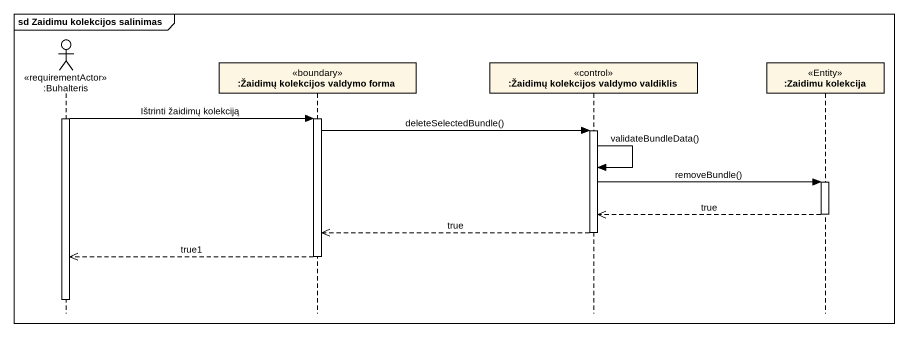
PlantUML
@startuml
mainframe sd Zaidimu kolekcijos salinimas
hide footbox
actor ":Buhalteris" as Buhalteris <<requirementActor>>
participant ":Žaidimų kolekcijos valdymo forma" as Žaidimų_kolekcijos_valdymo <<boundary>>
participant ":Žaidimų kolekcijos valdymo valdiklis" as Žaidimų_kolekcijos_valdymo_2 <<control>>
participant ":Zaidimu kolekcija" as Zaidimu_kolekcija <<Entity>>

activate Buhalteris
Buhalteris -> Žaidimų_kolekcijos_valdymo : Ištrinti žaidimų kolekciją
activate Žaidimų_kolekcijos_valdymo
Žaidimų_kolekcijos_valdymo -> Žaidimų_kolekcijos_valdymo_2 : deleteSelectedBundle()
activate Žaidimų_kolekcijos_valdymo_2
Žaidimų_kolekcijos_valdymo_2 -> Žaidimų_kolekcijos_valdymo_2 : validateBundleData()
Žaidimų_kolekcijos_valdymo_2 -> Zaidimu_kolekcija : removeBundle()
activate Zaidimu_kolekcija
Zaidimu_kolekcija -->> Žaidimų_kolekcijos_valdymo_2 : true
deactivate Zaidimu_kolekcija
Žaidimų_kolekcijos_valdymo_2 -->> Žaidimų_kolekcijos_valdymo : true
deactivate Žaidimų_kolekcijos_valdymo_2
Žaidimų_kolekcijos_valdymo -->> Buhalteris : true1
deactivate Žaidimų_kolekcijos_valdymo
deactivate Buhalteris
@enduml
